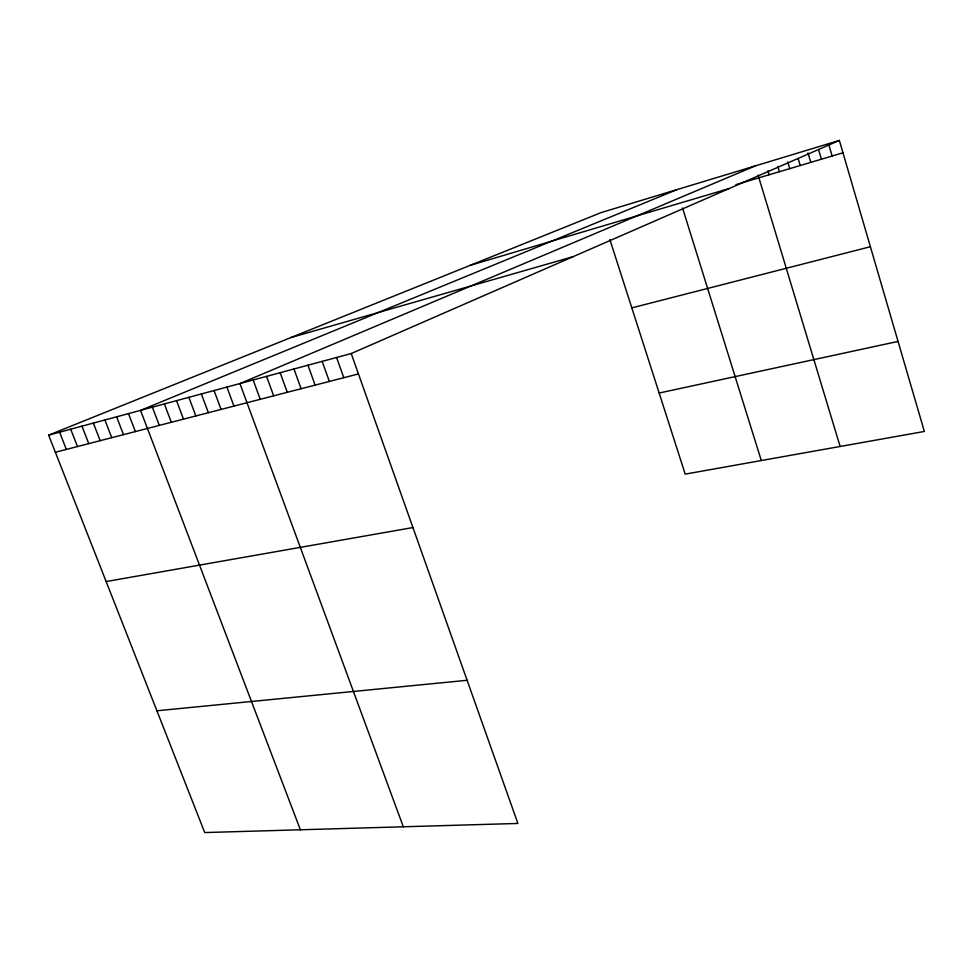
<?xml version="1.0" encoding="UTF-8"?>
<svg xmlns="http://www.w3.org/2000/svg" width="973" height="973" viewBox="0 0 973 973"><rect width="100%" height="100%" fill="white"/><g stroke="black" fill="none" stroke-linecap="round" stroke-linejoin="round"><path stroke-width="1.46" d="M351.217 353.54L517.891 823.45L204.731 832.56L48.65 435.15L351.217 353.54L839.358 140.44L924.35 431.453L685.199 474.119L609.876 239.553M755.328 165.897L239.93 383.557L403.309 826.782M676.831 189.662L140.538 410.363L300.377 829.774M48.65 435.15L601.217 212.564L839.358 140.44M735.953 184.627L842.971 152.81M470.202 265.337L729.239 188.519M290.891 337.57L573.024 256.714M55.364 452.263L358.453 373.924M631.818 307.882L870.397 246.716M659.159 393.031L898.055 341.426M106.142 581.55L412.941 527.548M156.908 710.789L467.113 680.285M59.608 432.194L66.346 449.417M81.963 426.162L88.75 443.627M70.713 429.202L77.475 446.546M93.359 423.097L100.17 440.684M104.914 419.971L111.749 437.692M128.497 413.61L135.381 431.586M116.626 416.821L123.486 434.651M152.372 407.176L159.292 425.396M164.376 403.941L171.321 422.294M188.871 397.325L195.853 415.945M176.539 400.657L183.508 419.144M201.375 393.956L208.38 412.71M214.048 390.538L221.078 409.426M226.904 387.072L233.946 406.106M266.566 376.369L273.668 395.841M253.15 379.993L260.241 399.307M280.163 372.708L287.29 392.314M293.968 368.986L301.107 388.75M307.967 365.203L315.13 385.126M322.172 361.372L329.361 381.44M336.585 357.48L343.797 377.706M682.56 208.027L761.3 460.545M767.916 170.786L769.108 174.763M758.125 175.152L840.125 446.485M777.792 166.371L779.397 171.71M798.213 158.781L800.22 165.519M787.753 161.919L789.76 168.633M807.967 152.907L810.764 162.382M828.534 143.724L832.146 156.021M818.597 149.696L821.407 159.219"/></g></svg>
